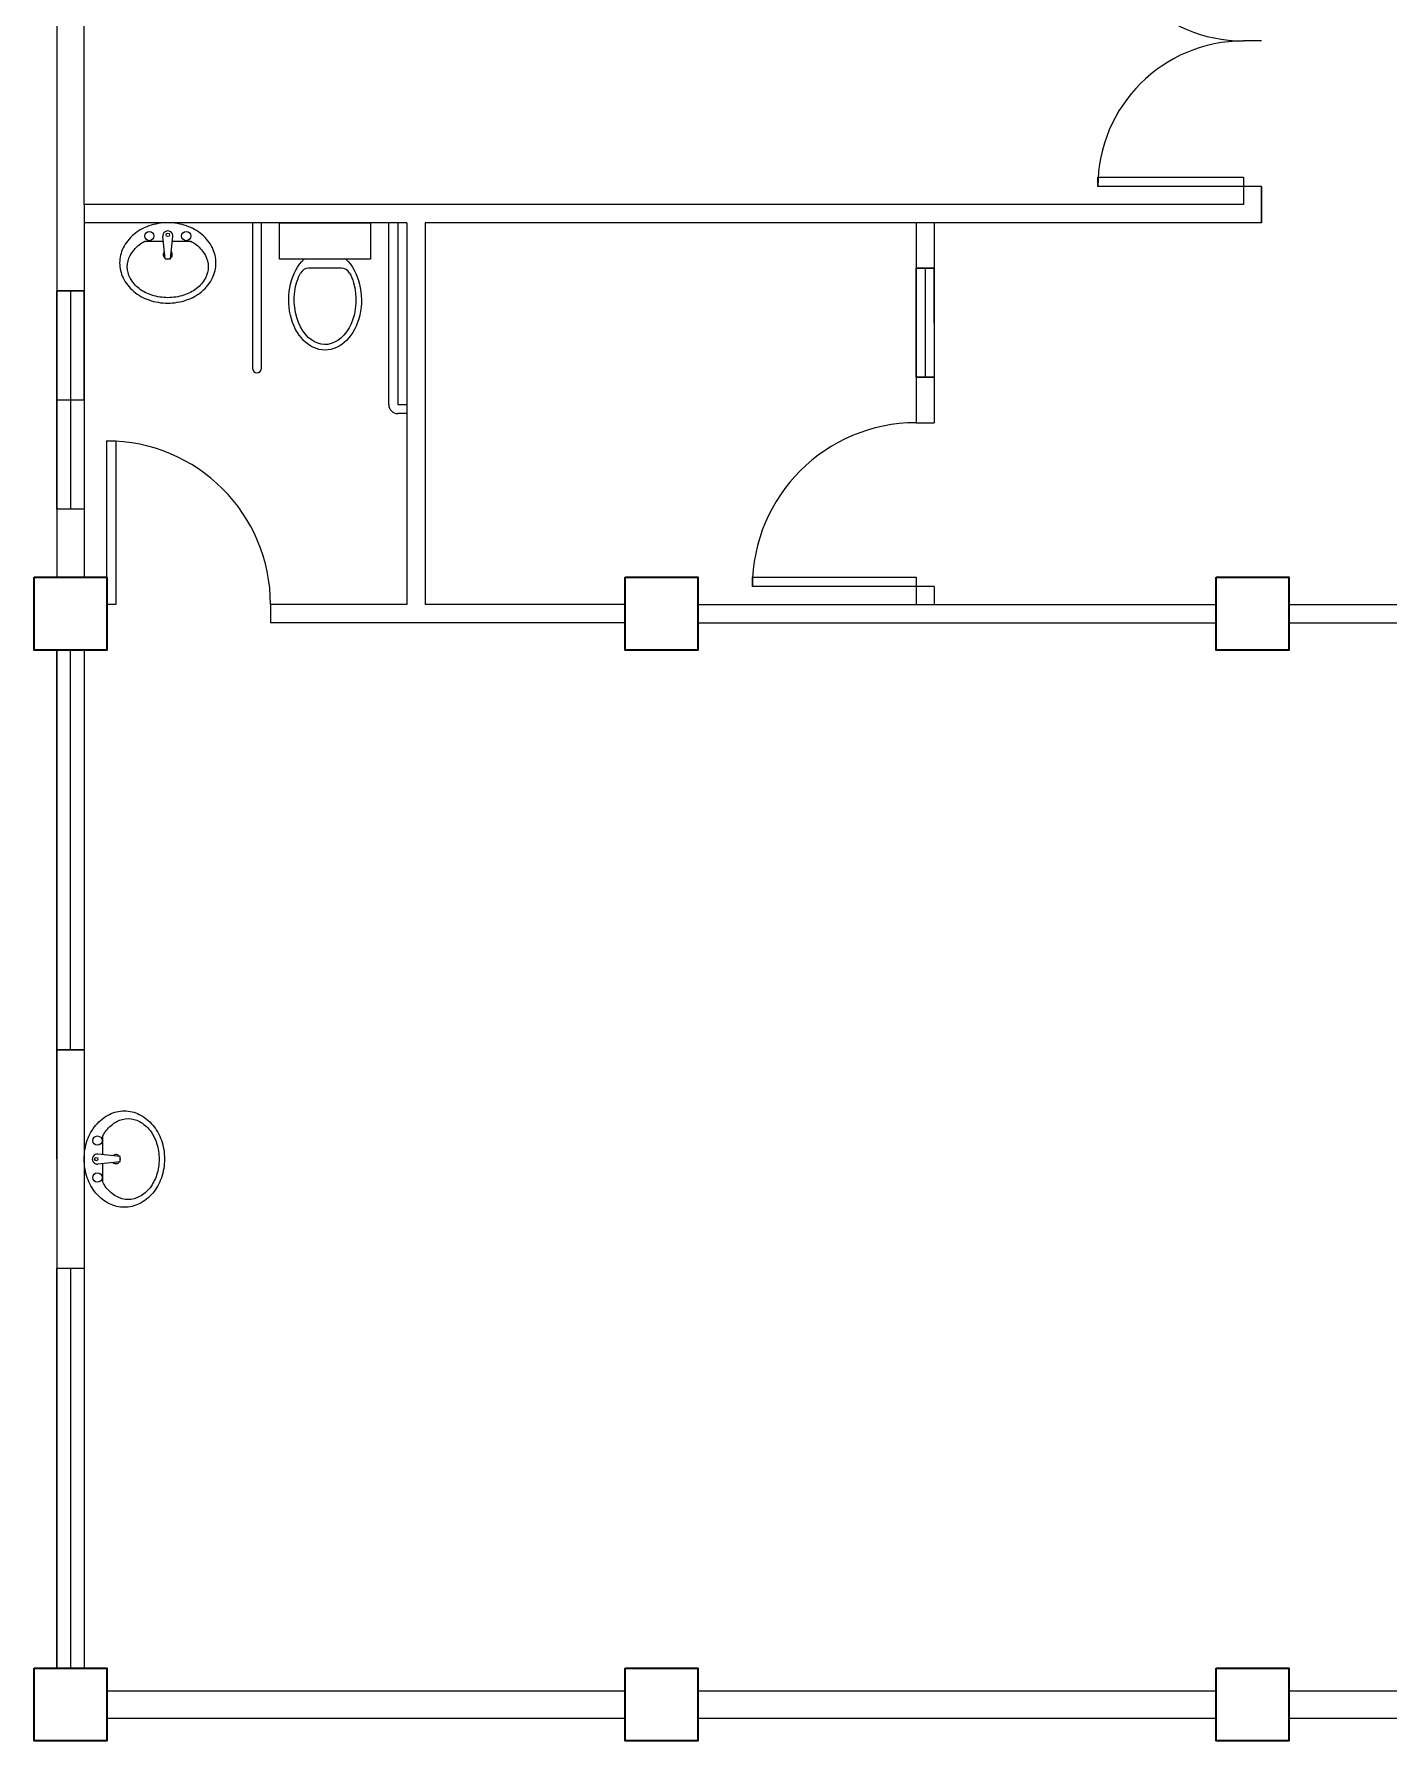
# Model space of a CAD drawing. Header units: millimetres. Extents: x 5 to 430, y 3 to 339.
# Drawn here: x 15.47 to 22.92, y 143.15 to 152.53 of the extents above; entities that cross this region are included whole.
import ezdxf

# ---------------------------------------------------------------- set-up
doc = ezdxf.new("R2010")
doc.units = ezdxf.units.MM
doc.header["$MEASUREMENT"] = 0

msp = doc.modelspace()

# ---------------------------------------------------------------- linework, layer by layer
at = {"color": 8, "lineweight": 25}
for p, q in [((15.5948, 155.1472), (15.5948, 149.5472)), ((15.7448, 151.5972), (15.7448, 155.1472)), ((22.1198, 151.7472), (22.1198, 151.5972)), ((22.2198, 151.6972), (22.1198, 151.6972)), ((22.2198, 151.6972), (22.2198, 151.4972)), ((22.2198, 151.4972), (22.2198, 151.6972)), ((22.1198, 151.5972), (15.7448, 151.5972)), ((15.7448, 151.5972), (15.7448, 151.4972)), ((15.7448, 151.5972), (15.7448, 151.4972)), ((17.5198, 151.4972), (15.7448, 151.4972)), ((15.7448, 151.4972), (15.7448, 149.5472)), ((17.5198, 151.4972), (17.5198, 149.3972)), ((22.2198, 151.4972), (17.6198, 151.4972)), ((17.6198, 151.4972), (17.6198, 149.3972)), ((20.3198, 151.4972), (20.3198, 150.3972)), ((20.4198, 151.4972), (20.4198, 150.3972)), ((20.3198, 150.3972), (20.4198, 150.3972)), ((20.3198, 149.5472), (20.3198, 149.3972)), ((20.4198, 149.4972), (20.3198, 149.4972)), ((20.4198, 149.4972), (20.4198, 149.3972)), ((17.5198, 149.3972), (16.7698, 149.3972)), ((16.7698, 149.3972), (16.7698, 149.2972)), ((18.7198, 149.3972), (17.6198, 149.3972)), ((19.1198, 149.3972), (21.9698, 149.3972)), ((22.3698, 149.3972), (23.0698, 149.3972)), ((18.7198, 149.2972), (16.7698, 149.2972)), ((19.1198, 149.2972), (21.9698, 149.2972)), ((22.3698, 149.2972), (22.9698, 149.2972)), ((15.5948, 149.1472), (15.5948, 143.5472)), ((15.7448, 149.1472), (15.7448, 143.5472)), ((15.5948, 146.3472), (15.5948, 146.9472)), ((15.8698, 143.4222), (18.7198, 143.4222)), ((19.1198, 143.4222), (21.9698, 143.4222)), ((22.3698, 143.4222), (25.0698, 143.4222)), ((15.8698, 143.2722), (18.7198, 143.2722)), ((19.1198, 143.2722), (21.9698, 143.2722)), ((22.3698, 143.2722), (25.0698, 143.2722))]:
    msp.add_line(p, q, dxfattribs=at)
at = {"color": 8, "lineweight": -2}
for p, q in [((22.2198, 152.4972), (22.1198, 152.4972)), ((15.7448, 151.1222), (15.5948, 151.1222)), ((15.6698, 151.1222), (15.6698, 149.9222)), ((15.7448, 150.5222), (15.7448, 151.1222)), ((15.7448, 150.5222), (15.5948, 150.5222)), ((15.7448, 150.5222), (15.7448, 149.9222)), ((15.7448, 149.9222), (15.5948, 149.9222))]:
    msp.add_line(p, q, dxfattribs=at)
at = {"color": 8, "lineweight": 13}
for p, q in [((21.3198, 151.6972), (21.3198, 151.7472)), ((21.3198, 151.7472), (22.1198, 151.7472)), ((22.1198, 151.7472), (22.1198, 151.6972)), ((22.1198, 151.6972), (21.3198, 151.6972)), ((15.8698, 149.3972), (15.8698, 150.2972)), ((15.8698, 150.2972), (15.9198, 150.2972)), ((15.9198, 150.2972), (15.9198, 149.3972)), ((19.4198, 149.4972), (19.4198, 149.5472)), ((19.4198, 149.5472), (20.3198, 149.5472)), ((20.3198, 149.5472), (20.3198, 149.4972)), ((20.3198, 149.4972), (19.4198, 149.4972)), ((15.9198, 149.3972), (15.8698, 149.3972))]:
    msp.add_line(p, q, dxfattribs=at)
at = {"color": 8, "lineweight": 9}
for p, q in [((16.1903, 151.2993), (16.177, 151.4212)), ((16.2193, 151.2993), (16.2327, 151.4212)), ((16.6698, 151.4972), (16.6698, 150.7972)), ((16.7198, 150.6972), (16.7198, 151.4972)), ((16.8198, 151.4972), (17.3198, 151.4972)), ((16.8198, 151.2972), (16.8198, 151.4972)), ((17.3198, 151.4972), (17.3198, 151.2972)), ((17.4198, 150.4972), (17.4198, 151.4972)), ((17.4698, 151.4972), (17.4698, 150.7972)), ((17.3198, 151.2972), (16.8198, 151.2972)), ((17.1604, 151.2472), (16.9795, 151.2472)), ((20.4198, 151.2472), (20.3198, 151.2472)), ((20.3198, 151.2472), (20.3198, 150.6472)), ((20.3698, 151.2472), (20.3698, 150.6472)), ((20.4198, 150.9472), (20.4198, 151.2472)), ((16.6698, 150.7972), (16.6698, 150.6972)), ((17.4698, 150.7972), (17.4698, 150.4972)), ((20.3198, 150.6472), (20.4198, 150.6472)), ((17.4698, 150.4972), (17.5198, 150.4972)), ((17.5198, 150.4472), (17.4698, 150.4472)), ((15.6698, 146.9472), (15.6698, 149.1472)), ((15.5948, 146.9472), (15.7448, 146.9472)), ((15.9427, 146.3617), (15.8209, 146.375)), ((15.9427, 146.3327), (15.8209, 146.3194)), ((15.5948, 145.7472), (15.7448, 145.7472)), ((15.6698, 145.7472), (15.6698, 143.5472))]:
    msp.add_line(p, q, dxfattribs=at)
for points in [[(16.4273, 151.2552, -0.124838), (16.4115, 151.1926, -0.105788), (16.3622, 151.135, -0.086697), (16.2924, 151.0987, -0.076776), (16.2048, 151.0852, -0.076776), (16.1173, 151.0987, -0.086697), (16.0475, 151.135, -0.105788), (15.9982, 151.1926, -0.124838), (15.9823, 151.2552, -0.124838), (15.9982, 151.3178, -0.105788), (16.0475, 151.3754, -0.040067), (16.0782, 151.3952), (16.1805, 151.3952, -0.040067)], [(16.2292, 151.3952), (16.3315, 151.3952, -0.040067), (16.3622, 151.3754, -0.105788), (16.4115, 151.3178, -0.124838), (16.4273, 151.2552, -0.124838)], [(15.9868, 146.5697, -0.124838), (16.0494, 146.5538, -0.105788), (16.1071, 146.5045, -0.086697), (16.1433, 146.4348, -0.076776), (16.1568, 146.3472, -0.076776), (16.1433, 146.2596, -0.086697), (16.1071, 146.1899, -0.105788), (16.0494, 146.1406, -0.124838), (15.9868, 146.1247, -0.124838), (15.9243, 146.1406, -0.105788), (15.8666, 146.1899, -0.040067), (15.8468, 146.2206), (15.8468, 146.3228, -0.040067)], [(15.8468, 146.3716), (15.8468, 146.4738, -0.040067), (15.8666, 146.5045, -0.105788), (15.9243, 146.5538, -0.124838), (15.9868, 146.5697, -0.124838)]]:
    msp.add_lwpolyline(points, format="xyb", dxfattribs=at)
for points in [[(20.3198, 151.2472), (20.4198, 151.2472), (20.4198, 150.6472), (20.3198, 150.6472)], [(15.5948, 151.1222), (15.7448, 151.1222), (15.7448, 149.9222), (15.5948, 149.9222)], [(15.5948, 149.1472), (15.7448, 149.1472), (15.7448, 146.9472), (15.5948, 146.9472)], [(15.5948, 145.7472), (15.7448, 145.7472), (15.7448, 143.5472), (15.5948, 143.5472)]]:
    msp.add_lwpolyline(points, close=True, dxfattribs=at)
at = {"color": 8, "lineweight": 35}
for points in [[(15.4698, 149.5472), (15.8698, 149.5472), (15.8698, 149.1472), (15.4698, 149.1472)], [(18.7198, 149.5472), (19.1198, 149.5472), (19.1198, 149.1472), (18.7198, 149.1472)], [(21.9698, 149.5472), (22.3698, 149.5472), (22.3698, 149.1472), (21.9698, 149.1472)], [(15.4698, 143.5472), (15.8698, 143.5472), (15.8698, 143.1472), (15.4698, 143.1472)], [(18.7198, 143.5472), (19.1198, 143.5472), (19.1198, 143.1472), (18.7198, 143.1472)], [(21.9698, 143.5472), (22.3698, 143.5472), (22.3698, 143.1472), (21.9698, 143.1472)]]:
    msp.add_lwpolyline(points, close=True, dxfattribs=at)
at = {"color": 8, "lineweight": 9}
msp.add_lwpolyline([(15.9658, 146.6122, -0.11576), (16.0483, 146.5929, -0.104047), (16.1221, 146.5346, -0.090875), (16.1695, 146.4507, -0.083344), (16.1868, 146.3472, -0.083344), (16.1695, 146.2437, -0.090875), (16.1221, 146.1598, -0.104047), (16.0483, 146.1016, -0.11576), (15.9658, 146.0822, -0.11576), (15.8834, 146.1016, -0.104047), (15.8096, 146.1598, -0.090875), (15.7622, 146.2437, -0.083344), (15.7448, 146.3472, -0.083344), (15.7622, 146.4507, -0.090875), (15.8096, 146.5346, -0.104047), (15.8834, 146.5929, -0.11576)], format="xyb", close=True, dxfattribs=at)
for centre, radius in [((16.1032, 151.4242), 0.0255), ((16.2048, 151.4307), 0.0095), ((16.3064, 151.4242), 0.0255), ((15.8178, 146.4488), 0.0255), ((15.8113, 146.3472), 0.0095), ((15.8178, 146.2456), 0.0255)]:
    msp.add_circle(centre, radius, dxfattribs=at)
at = {"color": 8, "lineweight": 13}
for centre, radius, start, end in [((22.1198, 153.2972), 0.8, 180, 270), ((22.1198, 151.6972), 0.8, 90, 180), ((20.3198, 149.4972), 0.9, 90, 180), ((15.8698, 149.3972), 0.9, 0, 90)]:
    msp.add_arc(centre, radius, start, end, dxfattribs=at)
at = {"color": 8, "lineweight": 9}
for centre, radius, start, end in [((16.1637, 151.2571), 0.2283, 129.82683, 153.58726), ((16.1886, 151.2272), 0.2673, 109.05688, 129.82683), ((16.2048, 151.1803), 0.3169, 90, 109.05688), ((16.2048, 151.4242), 0.028, 353.75449, 186.24551), ((16.2048, 151.1803), 0.3169, 70.94312, 90), ((16.2211, 151.2272), 0.2673, 50.17317, 70.94312), ((16.246, 151.2571), 0.2283, 26.41274, 50.17317), ((16.1253, 151.2762), 0.1854, 153.58726, 180), ((16.2048, 151.3222), 0.025, 138.79782, 233.69319), ((16.2048, 151.3222), 0.025, 306.30681, 41.20218), ((16.2844, 151.2762), 0.1854, 0, 26.41274), ((16.1253, 151.2762), 0.1854, 180, 206.41274), ((16.2048, 151.393), 0.0948, 261.20259, 278.79741), ((16.2048, 151.3222), 0.025, 251.37929, 288.62071), ((16.2844, 151.2762), 0.1854, 333.58726, 0), ((16.9795, 151.1972), 0.05, 90, 151.99164), ((17.1604, 151.1972), 0.05, 28.15006, 90), ((16.1637, 151.2953), 0.2283, 206.41274, 230.17317), ((16.246, 151.2953), 0.2283, 309.82683, 333.58726), ((16.1886, 151.3252), 0.2673, 230.17317, 250.94312), ((16.2048, 151.3721), 0.3169, 250.94312, 270), ((16.2048, 151.3721), 0.3169, 270, 289.05688), ((16.2211, 151.3252), 0.2673, 289.05688, 309.82683), ((16.6948, 150.6972), 0.025, 180, 0), ((17.4698, 150.4972), 0.05, 180, 270), ((15.8178, 146.3472), 0.028, 83.75449, 276.24551), ((15.9198, 146.3472), 0.025, 36.30681, 131.20218), ((15.849, 146.3472), 0.0948, 351.20259, 8.79741), ((15.9198, 146.3472), 0.025, 341.37929, 18.62071), ((15.9198, 146.3472), 0.025, 228.79782, 323.69319)]:
    msp.add_arc(centre, radius, start, end, dxfattribs=at)
at = {"color": 8, "lineweight": 9, "extrusion": (0, 0, -1)}
msp.add_ellipse((17.0698, 151.0722), major_axis=(0, 0.275), ratio=0.727273, start_param=0.612555, end_param=5.670631, dxfattribs=at)
at = {"color": 8, "lineweight": 9}
msp.add_open_spline([(17.2045, 151.2208), (17.2133, 151.2044), (17.2207, 151.1863), (17.2476, 151.0952), (17.2425, 151.008), (17.1847, 150.8764), (17.1347, 150.835), (17.0365, 150.8216), (16.9844, 150.8475), (16.9103, 150.9587), (16.8925, 151.0424), (16.9081, 151.1562), (16.9196, 151.1911), (16.9353, 151.2207)], degree=3, knots=[0.937253, 0.937253, 0.937253, 0.937253, 1.185372, 1.185372, 2.113864, 2.113864, 3.042356, 3.042356, 3.970847, 3.970847, 4.899339, 4.899339, 5.346062, 5.346062, 5.346062, 5.346062], dxfattribs=at)

doc.saveas('drawing.dxf')
